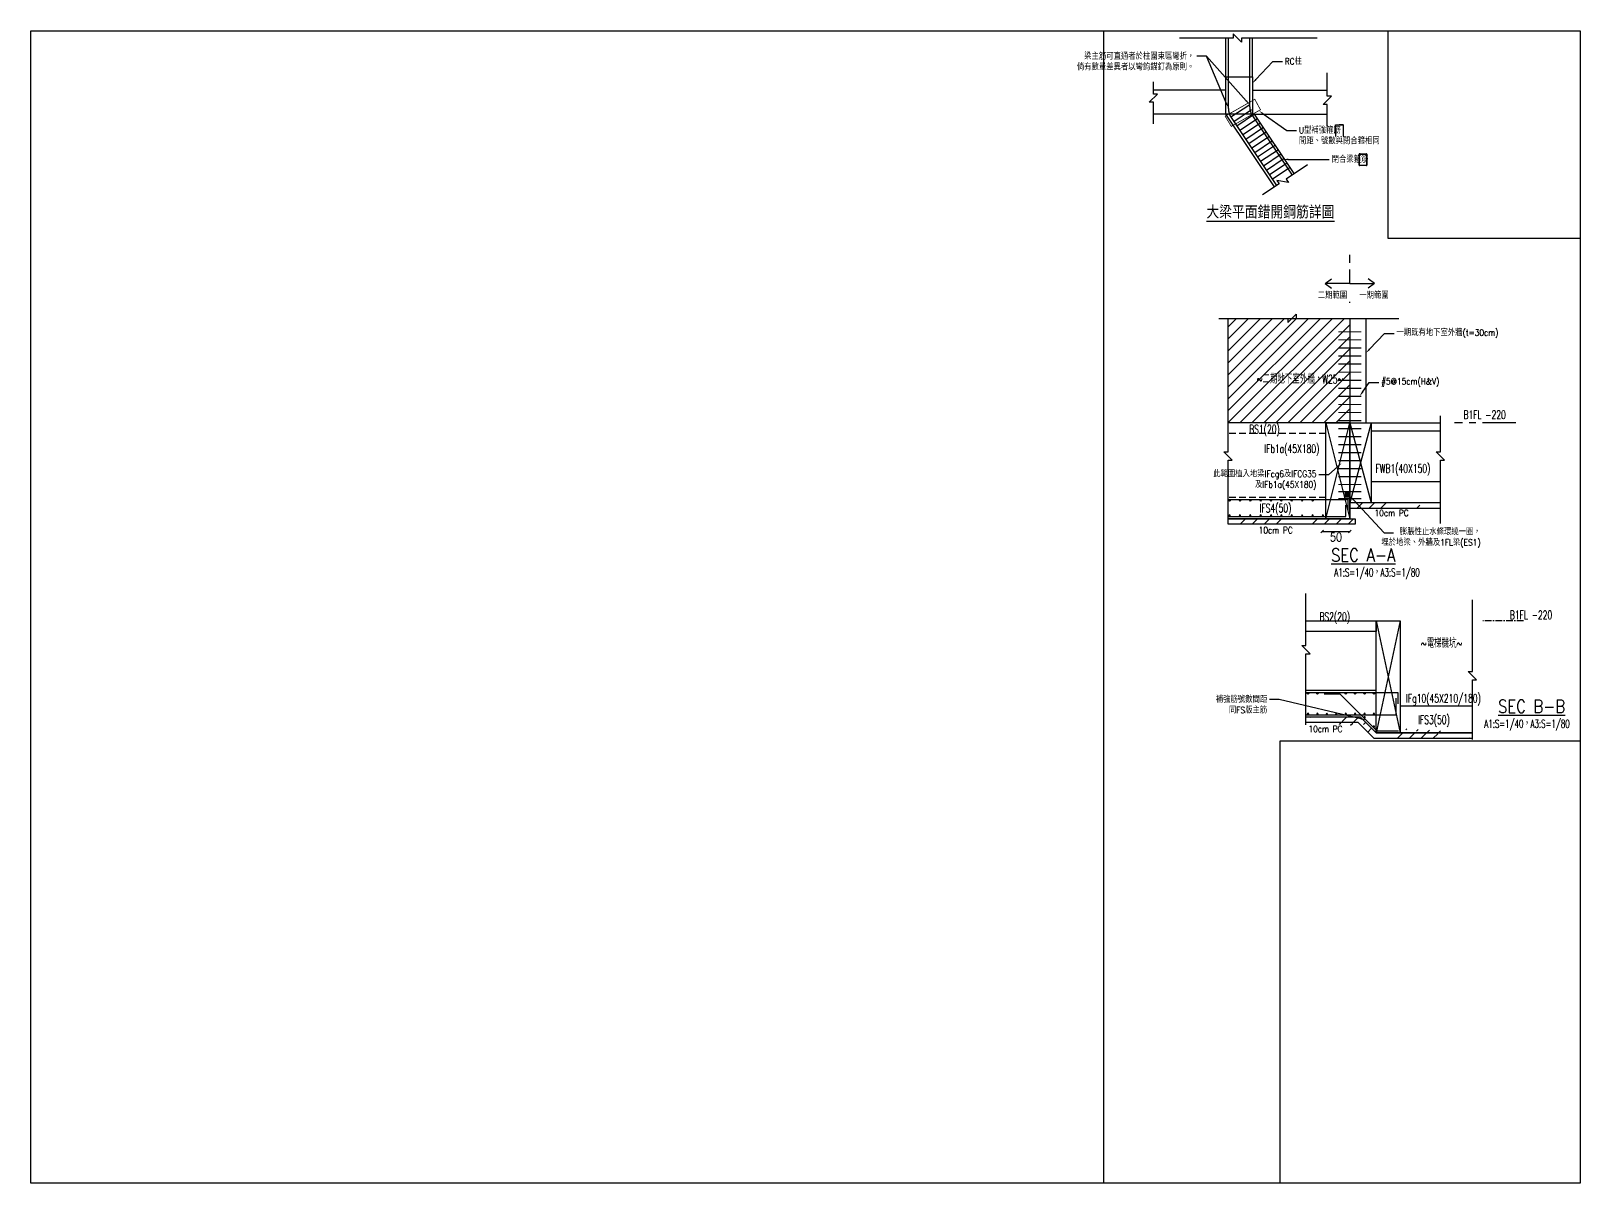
# Model space of a CAD drawing. Header units: centimetres. Extents: x -47768 to 194820, y -149527 to 141949.
# Drawn here: x 71076 to 73980, y 10968 to 13128 of the extents above; entities that cross this region are included whole.
import ezdxf
from ezdxf import colors
from ezdxf.entities.mleader import LeaderData, LeaderLine
from ezdxf.enums import TextEntityAlignment as Align
from ezdxf.math import Vec2, Vec3

# ---------------------------------------------------------------- set-up
doc = ezdxf.new("R2010")
doc.units = ezdxf.units.CM
for name, pattern in [('CENTER', [2, 1.25, -0.25, 0.25, -0.25]), ('HIDDEN', [0.375, 0.25, -0.125]), ('HIDDEN2', [0.1875, 0.125, -0.0625])]:
    doc.linetypes.add(name, pattern=pattern)
doc.layers.get('0').update_dxf_attribs({"color": 8})
for name, color, linetype in [('0S-B', 6, 'HIDDEN'), ('0S-C3', 3, 'Continuous'), ('0S-J', 3, 'HIDDEN'), ('0S-SB', 6, 'Continuous'), ('0S-WALL', 40, 'Continuous'), ('0S-植筋', 2, 'Continuous'), ('0S-箍筋', 2, 'Continuous'), ('0S-鋼筋', 1, 'Continuous'), ('1', 1, 'Continuous'), ('1S-BN', 7, 'Continuous'), ('1S-TEXT', 7, 'Continuous'), ('1S-WN', 40, 'Continuous'), ('B', 6, 'HIDDEN'), ('BN', 7, 'Continuous'), ('C6', 6, 'Continuous'), ('COLUMN', 1, 'Continuous'), ('DIM', 4, 'Continuous'), ('H', 123, 'Continuous'), ('ST-DETAIL', 7, 'Continuous'), ('ST-LINE', 4, 'Continuous'), ('TEXT', 7, 'Continuous')]:
    doc.layers.add(name, color=color, linetype=linetype)
doc.layers.add('0S-繪圖區', color=171, linetype='Continuous', plot=False)
doc.styles.add('CHINA', font='romans.shx', dxfattribs={"width": 0.85, "bigfont": 'chineset.shx'})
doc.styles.add('txt', font='romans.shx', dxfattribs={"height": 0.2, "bigfont": 'chineset.shx'})
doc.dimstyles.new('40', dxfattribs={"dimscale": 40, "dimtxt": 0.4, "dimasz": 0.12, "dimexe": 0.02, "dimexo": 0.14, "dimgap": 0.06, "dimtad": 2, "dimdec": 1, "dimrnd": 0.1, "dimdsep": 46, "dimtxsty": 'CHINA', "dimblk1": 'OBLIQUE', "dimblk2": 'OBLIQUE', "dimsah": 1, "dimcen": 0.5, "dimdle": 0.01, "dimclrd": 4, "dimclre": 4, "dimclrt": 4, "dimadec": 0, "dimazin": 0, "dimtfac": 1, "dimtdec": 1, "dimtix": 1, "dimtmove": 2, "dimatfit": 3, "dimfxl": 0.14, "dimtolj": 1, "dimtzin": 0, "dimarcsym": 0})

# ---------------------------------------------------------------- blocks, each defined once
blk = doc.blocks.new('zw$B17F')
at = {"color": 0, "ltscale": 100}
for points in [[(0, 8100), (10890, 8100), (10890, 0), (0, 0)], [(9541, 8100), (10890, 8100), (10890, 6642), (9541, 6642)]]:
    blk.add_lwpolyline(points, close=True, dxfattribs=at)
blk = doc.blocks.new('rebar')
at = {"ltscale": 100}
h = blk.add_hatch(color=256, dxfattribs=at)
h.dxf.hatch_style = 1
edge = h.paths.add_edge_path()
edge.add_arc((0, 0), 0.635, 0, 360)
at = {"color": 0, "ltscale": 100}
blk.add_circle((0, 0), 0.635, dxfattribs=at)
blk = doc.blocks.new('_Oblique')
at = {"color": 0, "linetype": 'ByBlock', "lineweight": -2}
blk.add_line((-0.5, -0.5), (0.5, 0.5), dxfattribs=at)
blk = doc.blocks.new('*D160')
at = {"layer": 'DIM', "color": 4, "lineweight": -2, "ltscale": 100}
blk.add_line((73495.9, 12189.1), (73548.7, 12189.1), dxfattribs=at)
at = {"layer": 'DIM', "color": 4, "lineweight": -2, "ltscale": 100, "xscale": 4.8, "yscale": 4.8, "zscale": 4.8, "rotation": 180}
blk.add_blockref('_Oblique', (73496.3, 12189.1), dxfattribs=at)
at = {"layer": 'DIM', "color": 4, "lineweight": -2, "ltscale": 100, "xscale": 4.8, "yscale": 4.8, "zscale": 4.8}
blk.add_blockref('_Oblique', (73548.3, 12189.1), dxfattribs=at)
at = {"layer": 'DIM', "color": 4, "ltscale": 100, "insert": (73522.3, 12178.7), "char_height": 16, "attachment_point": 5, "style": 'CHINA'}
blk.add_mtext('\\A1;50', dxfattribs=at)
blk = doc.blocks.new('平面彎折梁詳圖')
at = {"layer": '0S-箍筋', "color": 3}
for p, q in [((56210.4, -3702.3), (56175.2, -3725.9)), ((56214, -3711.9), (56180.8, -3734.2))]:
    blk.add_line(p, q, dxfattribs=at)
at = {"layer": '0S-箍筋'}
for p, q in [((56219.6, -3720.3), (56186.3, -3742.5)), ((56225.1, -3728.6), (56191.9, -3750.8)), ((56230.7, -3736.9), (56197.4, -3759.1)), ((56236.3, -3745.2), (56203, -3767.4)), ((56241.8, -3753.5), (56208.6, -3775.7)), ((56247.4, -3761.8), (56214.1, -3784.1)), ((56252.9, -3770.1), (56219.7, -3792.4)), ((56258.5, -3778.4), (56225.2, -3800.7)), ((56264.1, -3786.8), (56230.8, -3809)), ((56269.6, -3795.1), (56236.4, -3817.3)), ((56269.6, -3795.1), (56236.4, -3817.3)), ((56275.2, -3803.4), (56241.9, -3825.6)), ((56415.4, -3815.5), (56415.4, -3795.4)), ((56415.9, -3795.4), (56415.9, -3795.8)), ((56415.9, -3815.5), (56415.9, -3795.5)), ((56415.9, -3795.8), (56417.4, -3797.3)), ((56415.9, -3796.5), (56417, -3797.7)), ((56416.4, -3794.3), (56429.2, -3794.3)), ((56416.8, -3794.3), (56416.4, -3794.3)), ((56416.5, -3794.8), (56416.8, -3794.8)), ((56416.9, -3794.9), (56418.3, -3796.3)), ((56417.4, -3797.3), (56417, -3797.7)), ((56417.3, -3794.6), (56418.7, -3796)), ((56417.5, -3794.8), (56429, -3794.8)), ((56418.3, -3796.3), (56418.7, -3796)), ((56429.6, -3795.4), (56429.6, -3800.6)), ((56429.6, -3800), (56429.6, -3815.5)), ((56430.1, -3795.2), (56430.1, -3800.6)), ((56430.1, -3800), (56430.1, -3815.7)), ((56280.7, -3811.7), (56247.5, -3833.9)), ((56286.3, -3820), (56253, -3842.2)), ((56423.1, -3816.6), (56416.4, -3816.6)), ((56423, -3816.1), (56416.5, -3816.1)), ((56429, -3816.1), (56422.5, -3816.1)), ((56429.2, -3816.6), (56422.7, -3816.6))]:
    blk.add_line(p, q, dxfattribs=at)
for points in [[(56371.2, -3756.4), (56371.2, -3740.7, -0.414214), (56372.1, -3739.8), (56378.6, -3739.8)], [(56371.7, -3756.4), (56371.7, -3740.9, -0.414214), (56372.3, -3740.3), (56378.9, -3740.3)], [(56378.3, -3740.3), (56384.8, -3740.3, -0.414214), (56385.5, -3741), (56385.5, -3761.2), (56386, -3761.2), (56386, -3740.9, 0.414214), (56384.9, -3739.8), (56378.2, -3739.8)]]:
    blk.add_lwpolyline(points, format="xyb", dxfattribs=at)
blk.add_lwpolyline([(56371.2, -3755.8), (56371.2, -3761.2), (56371.7, -3761.2), (56371.7, -3755.8)], dxfattribs=at)
for centre, radius, start, end in [((56416.4, -3795.4), 1.04, 90, 180), ((56416.4, -3795.4), 1.04, 90, 180), ((56416.5, -3795.4), 0.626, 45.1758, 180), ((56416.5, -3795.5), 0.626, 90, 180), ((56416.8, -3795), 0.626, 35.7539, 90), ((56429, -3795.4), 0.6, 0, 90), ((56429, -3795.4), 0.6, 0, 90), ((56429.2, -3795.2), 0.9, 0, 90), ((56416.4, -3815.5), 1.04, 180, 270), ((56416.5, -3815.5), 0.626, 180, 270), ((56429, -3815.5), 0.6, 270, 0), ((56429.2, -3815.7), 0.9, 270, 0)]:
    blk.add_arc(centre, radius, start, end, dxfattribs=at)
at = {"layer": '0S-鋼筋'}
for p, q in [((56170.4, -3709.6), (56170.4, -3577.5)), ((56210.4, -3706.5), (56210.4, -3577.5)), ((56175.5, -3726.3), (56260.8, -3853.8)), ((56215.5, -3723.2), (56289.9, -3834.3))]:
    blk.add_line(p, q, dxfattribs=at)
for centre in [(56200.4, -3709.6), (56240.4, -3706.5)]:
    blk.add_arc(centre, 30, 180, 213.7784, dxfattribs=at)
at = {"layer": 'B', "linetype": 'Continuous'}
for p, q in [((56165.4, -3650.3), (56165.4, -3577.5)), ((56210.4, -3650.3), (56210.4, -3577.5)), ((56215.4, -3650.3), (56215.4, -3577.5)), ((56165.4, -3675.3), (56029.7, -3675.3)), ((56215.4, -3675.3), (56355.7, -3675.3)), ((56165.4, -3720.3), (56029.7, -3720.3)), ((56256.6, -3856.6), (56165.4, -3720.3)), ((56215.4, -3720.3), (56355.7, -3720.3)), ((56294, -3831.6), (56219.6, -3720.3))]:
    blk.add_line(p, q, dxfattribs=at)
at = {"layer": 'COLUMN'}
blk.add_lwpolyline([(56165.4, -3650.3), (56215.4, -3650.3), (56215.4, -3720.3), (56165.4, -3720.3)], close=True, dxfattribs=at)
at = {"layer": 'ST-LINE', "linetype": 'Continuous'}
for points in [[(56337.1, -3577.5), (56195, -3577.5), (56195, -3585.4), (56179.3, -3569.7), (56179.3, -3577.5), (56079, -3577.5)], [(56355.7, -3742.5), (56355.7, -3702), (56347.9, -3702), (56363.6, -3686.3), (56355.7, -3686.3), (56355.7, -3642.4)], [(56029.7, -3738.5), (56029.7, -3697.9), (56021.8, -3697.9), (56037.5, -3682.3), (56029.7, -3682.3), (56029.7, -3659.5)], [(56318.6, -3815.1), (56278.4, -3842), (56282.8, -3848.5), (56261, -3844.2), (56265.4, -3850.7), (56234.3, -3871.5)]]:
    blk.add_lwpolyline(points, dxfattribs=at)
at = {"layer": 'TEXT', "linetype": 'HIDDEN2', "const_width": 1.5}
blk.add_lwpolyline([(56231.4, -3711.3), (56175.8, -3743), (56164.3, -3723.9), (56219.9, -3692.2), (56230.5, -3711.8)], dxfattribs=at)
at = {"layer": '1S-TEXT', "linetype": 'Continuous', "style": 'CHINA'}
blk.add_text('%%U大梁平面錯開鋼筋詳圖', height=24, dxfattribs=at).set_placement((56129.2, -3915.8))
at = {"layer": 'TEXT'}
ml = blk.add_multileader_mtext('Standard', dxfattribs=at)
ml.set_content('梁主筋可直通者於柱圍束區彎折，\\P倘有數量差異者以彎鉤錨釘為原則。', color=256, style='CHINA')
ml.set_leader_properties(color=256, linetype='ByLayer', lineweight=-1)
ml.build(insert=Vec2(0, 0))
ml.multileader.update_dxf_attribs({"dogleg_length": 0.6, "arrow_head_size": 9.9, "scale": 30})
ctx = ml.context
ctx.base_point, ctx.scale, ctx.char_height, ctx.arrow_head_size, ctx.landing_gap_size, ctx.plane_origin = Vec3(55943.8, -3611.6), 30, 12, 9.9, 4.5, Vec3(56170.4, -3691.4)
ctx.text_align_type = 2
notes = []
notes.append((ctx, [(0, (1, 1, 0), (56129.1, -3611.6), (-1, 0), 18, [(0, [(56170.4, -3708.2)], 256, [])])]))
ctx.mtext.insert, ctx.mtext.alignment, ctx.mtext.flow_direction = Vec3(56106.6, -3605.6), 3, 5
ml = blk.add_multileader_mtext('Standard', dxfattribs=at)
ml.set_content('', color=256, style='CHINA')
ml.set_leader_properties(color=256, linetype='ByLayer', lineweight=-1)
ml.build(insert=Vec2(0, 0))
ml.multileader.update_dxf_attribs({"dogleg_length": 0.6, "arrow_head_size": 9.9, "scale": 30})
ctx = ml.context
ctx.base_point, ctx.scale, ctx.char_height, ctx.arrow_head_size, ctx.landing_gap_size, ctx.plane_origin = Vec3(56102.1, -3611.6), 30, 12, 9.9, 4.5, Vec3(56210.4, -3702.3)
ctx.text_align_type = 2
notes.append((ctx, [(0, (1, 1, 0), (56129.1, -3611.6), (-1, 0), 18, [(0, [(56210.4, -3702.3)], 256, [])])]))
ctx.mtext.insert, ctx.mtext.alignment, ctx.mtext.flow_direction = Vec3(56106.6, -3605.6), 3, 5
ml = blk.add_multileader_mtext('Standard', dxfattribs=at)
ml.set_content('RC柱', color=256, style='CHINA')
ml.set_leader_properties(color=256, linetype='ByLayer', lineweight=-1)
ml.build(insert=Vec2(0, 0))
ml.multileader.update_dxf_attribs({"dogleg_length": 0.6, "arrow_head_size": 9.9, "scale": 30})
ctx = ml.context
ctx.base_point, ctx.scale, ctx.char_height, ctx.arrow_head_size, ctx.landing_gap_size, ctx.plane_origin = Vec3(56271.6, -3621.1), 30, 12, 9.9, 4.5, Vec3(56215.4, -3650.3)
notes.append((ctx, [(0, (1, 1, 0), (56253.6, -3621.1), (1, 0), 18, [(0, [(56215.4, -3662.2)], 256, [])])]))
ctx.mtext.insert, ctx.mtext.flow_direction = Vec3(56276.1, -3615.1), 5
ml = blk.add_multileader_mtext('Standard', dxfattribs=at)
ml.set_content('U型補強箍筋\\P間距、號數與閉合箍相同', color=256, style='CHINA')
ml.set_leader_properties(color=256, linetype='ByLayer', lineweight=-1)
ml.build(insert=Vec2(0, 0))
ml.multileader.update_dxf_attribs({"dogleg_length": 0.6, "arrow_head_size": 9.9, "scale": 30})
ctx = ml.context
ctx.base_point, ctx.scale, ctx.char_height, ctx.arrow_head_size, ctx.landing_gap_size, ctx.plane_origin = Vec3(56298.1, -3750.7), 30, 12, 9.9, 4.5, Vec3(56227.3, -3713.6)
notes.append((ctx, [(0, (1, 1, 0), (56280.1, -3750.7), (1, 0), 18, [(0, [(56227.3, -3713.6)], 256, [])])]))
ctx.mtext.insert, ctx.mtext.flow_direction = Vec3(56302.6, -3744.2), 5
ml = blk.add_multileader_mtext('Standard', dxfattribs=at)
ml.set_content('閉合梁箍筋', color=256, style='CHINA')
ml.set_leader_properties(color=256, linetype='ByLayer', lineweight=-1)
ml.build(insert=Vec2(0, 0))
ml.multileader.update_dxf_attribs({"dogleg_length": 0.6, "arrow_head_size": 9.9, "scale": 30})
ctx = ml.context
ctx.base_point, ctx.scale, ctx.char_height, ctx.arrow_head_size, ctx.landing_gap_size, ctx.plane_origin = Vec3(56359.6, -3804.9), 30, 12, 9.9, 4.5, Vec3(56272.9, -3804.9)
notes.append((ctx, [(0, (1, 1, 0), (56341.6, -3804.9), (1, 0), 18, [(0, [(56272.9, -3804.9)], 256, [])])]))
ctx.mtext.insert, ctx.mtext.flow_direction = Vec3(56364.1, -3798.9), 5
for ctx, leaders in notes:
    for number, flags, end, landing, length, lines in leaders:
        leader = LeaderData()
        leader.index, (leader.has_last_leader_line, leader.has_dogleg_vector, leader.attachment_direction) = number, flags
        leader.last_leader_point, leader.dogleg_vector, leader.dogleg_length = Vec3(end), Vec3(landing), length
        for number, points, colour, breaks in lines:
            line = LeaderLine()
            line.index, line.vertices, line.color, line.breaks = number, Vec3.list(points), colors.encode_raw_color(colour), breaks
            leader.lines.append(line)
        ctx.leaders.append(leader)

msp = doc.modelspace()

# ---------------------------------------------------------------- hatches: boundary and pattern name
at = {"layer": '0S-WALL'}
h = msp.add_hatch(dxfattribs=at)
h.set_pattern_fill('ANSI31', color=256, scale=5)
h.set_pattern_definition([(45, (-2440.753, -11483.999), (-11.22532, 11.22532), [])])
h.paths.add_polyline_path([(73320.0481, 12588.8252), (73431.8673, 12588.8252), (73431.8673, 12580.9852), (73439.7073, 12588.8252), (73548.2558, 12588.8252), (73548.2558, 12402.7323), (73543.014, 12393.1589), (73320.0481, 12393.1589), (73320.0481, 12405.9325)])
h.paths.add_polyline_path([(73425.3738, 12363.8789), (73357.4698, 12363.8789), (73357.4698, 12396.1989), (73425.3738, 12396.1989)], flags=9)
h.paths.add_polyline_path([(73516.2588, 12459.761), (73371.6028, 12459.761), (73371.6028, 12486.761), (73516.2588, 12486.761)], flags=24)
at = {"layer": 'H', "linetype": 'Continuous'}
h = msp.add_hatch(dxfattribs=at)
h.set_pattern_fill('ANSI34', color=256, scale=5, style=0)
h.set_pattern_definition([(45, (130273.985, 24246.2), (-67.35192, 67.35192), []), (45, (130296.44, 24246.2), (-67.35192, 67.35192), []), (45, (130318.89, 24246.2), (-67.35192, 67.35192), []), (45, (130341.34, 24246.2), (-67.35192, 67.35192), [])])
h.paths.add_polyline_path([(73548.2558, 12243.1589), (73679.7133, 12243.1589), (73679.7133, 12233.1589), (73548.2558, 12233.1589)])
h = msp.add_hatch(dxfattribs=at)
h.set_pattern_fill('ANSI34', color=256, scale=5, style=0)
h.set_pattern_definition([(45, (130077.54, 24216.2), (-67.35192, 67.35192), []), (45, (130100, 24216.2), (-67.35192, 67.35192), []), (45, (130122.45, 24216.2), (-67.35192, 67.35192), []), (45, (130144.9, 24216.2), (-67.35192, 67.35192), [])])
h.paths.add_polyline_path([(73320.0481, 12213.1589), (73558.2558, 12213.1589), (73558.2558, 12203.1589), (73320.0481, 12203.1589)])
h = msp.add_hatch(dxfattribs=at)
h.set_pattern_fill('ANSI34', color=256, scale=5, style=0)
h.set_pattern_definition([(45, (130290.56, 22116.6), (-67.35192, 67.35192), []), (45, (130313.01, 22116.6), (-67.35192, 67.35192), []), (45, (130335.46, 22116.6), (-67.35192, 67.35192), []), (45, (130357.91, 22116.6), (-67.35192, 67.35192), [])])
edge = h.paths.add_edge_path()
edge.add_line((73465.7928, 11841.472), (73567.4698, 11841.472))
edge.add_line((73567.4698, 11841.472), (73597.4698, 11811.472))
edge.add_line((73597.4698, 11811.472), (73778.0477, 11811.472))
edge.add_line((73465.7928, 11831.472), (73563.3277, 11831.472))
edge.add_line((73563.3277, 11831.472), (73593.3277, 11801.472))
edge.add_line((73593.3277, 11801.472), (73778.0477, 11801.472))
at = {"layer": 'ST-DETAIL', "ltscale": 2}
h = msp.add_hatch(color=256, dxfattribs=at)
h.dxf.hatch_style = 1
h.paths.add_polyline_path([(73538.2558, 12252.4251), (73548.2558, 12252.4251), (73548.2558, 12262.4251), (73538.2558, 12262.4251)])

# ---------------------------------------------------------------- linework, layer by layer
at = {"ltscale": 100}
msp.add_lwpolyline([(73417.8576, 11796.8252), (73979.7417, 11796.8252), (73979.7417, 10967.7048), (73417.8576, 10967.7048)], close=True, dxfattribs=at)
at = {"layer": '0S-B', "linetype": 'Continuous'}
for p, q in [((73597.4698, 12021.472), (73642.4698, 11811.472)), ((73642.4698, 12021.472), (73597.4698, 11811.472))]:
    msp.add_line(p, q, dxfattribs=at)
msp.add_lwpolyline([(73597.4698, 12021.472), (73642.4698, 12021.472), (73642.4698, 11811.472), (73597.4698, 11811.472)], close=True, dxfattribs=at)
at = {"layer": '0S-C3', "linetype": 'Continuous'}
for p, q in [((73548.2558, 12393.1589), (73320.0481, 12393.1589)), ((73548.2558, 12213.1589), (73548.2558, 12253.1589)), ((73548.2558, 12213.1589), (73320.0481, 12213.1589)), ((73558.2558, 12203.1589), (73320.0481, 12203.1589)), ((73465.7928, 11891.472), (73597.4698, 11891.472)), ((73778.0477, 11861.472), (73642.4698, 11861.472)), ((73597.4698, 11811.472), (73567.4698, 11841.472)), ((73778.0477, 11811.472), (73642.4698, 11811.472))]:
    msp.add_line(p, q, dxfattribs=at)
at = {"layer": '0S-C3', "linetype": 'HIDDEN', "ltscale": 50}
for p, q in [((73503.2558, 12373.1589), (73320.0481, 12373.1589)), ((73503.2558, 12253.1589), (73320.0481, 12253.1589))]:
    msp.add_line(p, q, dxfattribs=at)
at = {"layer": '0S-C3', "linetype": 'Continuous'}
for points in [[(73558.2558, 12203.1589), (73320.0481, 12203.1589), (73320.0481, 12213.1589), (73558.2558, 12213.1589)], [(73465.7928, 12021.472), (73597.4698, 12021.472), (73597.4698, 12001.472), (73465.7928, 12001.472)]]:
    msp.add_lwpolyline(points, close=True, dxfattribs=at)
for points in [[(73465.7928, 11841.472), (73567.4698, 11841.472), (73597.4698, 11811.472), (73778.0477, 11811.472)], [(73465.7928, 11831.472), (73563.3277, 11831.472), (73593.3277, 11801.472), (73778.0477, 11801.472)]]:
    msp.add_lwpolyline(points, dxfattribs=at)
at = {"layer": '0S-J', "linetype": 'Continuous'}
for p, q in [((73503.2558, 12393.1589), (73548.2558, 12213.1589)), ((73503.2558, 12213.1589), (73548.2558, 12393.1589))]:
    msp.add_line(p, q, dxfattribs=at)
msp.add_lwpolyline([(73503.2558, 12393.1589), (73548.2558, 12393.1589), (73548.2558, 12213.1589), (73503.2558, 12213.1589)], close=True, dxfattribs=at)
at = {"layer": '0S-SB', "ltscale": 100}
msp.add_line((73597.4698, 11811.472), (73597.4698, 11841.472), dxfattribs=at)
at = {"layer": '0S-WALL', "ltscale": 100}
for p, q in [((73548.2558, 12588.8252), (73548.2558, 12393.1589)), ((73578.2558, 12588.8252), (73578.2558, 12393.1589))]:
    msp.add_line(p, q, dxfattribs=at)
msp.add_lwpolyline([(73548.2558, 12393.1589), (73320.0481, 12393.1589), (73320.0481, 12588.8252), (73548.2558, 12588.8252)], close=True, dxfattribs=at)
at = {"layer": '0S-植筋', "ltscale": 2, "const_width": 2.3333}
for points in [[(73569.9943, 12563.6861), (73526.5173, 12563.6861)], [(73569.9943, 12548.5471), (73526.5173, 12548.5471)], [(73569.9943, 12533.4081), (73526.5173, 12533.4081)], [(73569.9943, 12518.269), (73526.5173, 12518.269)], [(73569.9943, 12503.13), (73526.5173, 12503.13)], [(73569.9943, 12487.991), (73526.5173, 12487.991)], [(73569.9943, 12472.8519), (73526.5173, 12472.8519)], [(73569.9943, 12457.7129), (73526.5173, 12457.7129)], [(73569.9943, 12442.5739), (73526.5173, 12442.5739)], [(73569.9943, 12427.4348), (73526.5173, 12427.4348)], [(73569.9943, 12412.2958), (73526.5173, 12412.2958)], [(73569.9943, 12397.1568), (73526.5173, 12397.1568)], [(73569.9943, 12382.0177), (73526.5173, 12382.0177)], [(73569.9943, 12367.0583), (73526.5173, 12367.0583)], [(73569.9943, 12352.0988), (73526.5173, 12352.0988)], [(73569.9943, 12337.1394), (73526.5173, 12337.1394)], [(73569.9943, 12322.1799), (73526.5173, 12322.1799)], [(73569.9943, 12307.2204), (73526.5173, 12307.2204)], [(73569.9943, 12292.261), (73526.5173, 12292.261)], [(73569.9943, 12277.3015), (73526.5173, 12277.3015)], [(73569.9943, 12263.7905), (73526.5173, 12263.7905)], [(73569.9943, 12250.6211), (73526.5173, 12250.6211)]]:
    msp.add_lwpolyline(points, dxfattribs=at)
at = {"layer": '0S-繪圖區', "color": 11, "ltscale": 100}
msp.add_line((73086.3099, 13127.7048), (73086.3099, 10967.7048), dxfattribs=at)
at = {"layer": '0S-鋼筋', "ltscale": 100}
for p, q in [((73530.173, 11884.4257), (73500.173, 11884.4257)), ((73530.173, 11884.4257), (73599.1267, 11815.472)), ((73599.1267, 11815.472), (73639.3499, 11815.472))]:
    msp.add_line(p, q, dxfattribs=at)
for points in [[(73320.0481, 12249.1589), (73544.2558, 12249.1589), (73544.2558, 12227.5721)], [(73320.0481, 12217.1589), (73540.8569, 12217.1589), (73540.8569, 12238.7457)], [(73465.7928, 11887.472), (73638.4698, 11887.472), (73638.4698, 11865.8852)], [(73465.7928, 11845.472), (73635.0708, 11845.472), (73635.0708, 11877.0588)]]:
    msp.add_lwpolyline(points, dxfattribs=at)
at = {"layer": '1S-TEXT', "linetype": 'HIDDEN', "ltscale": 100}
msp.add_line((73548.2558, 12618.0315), (73548.2558, 12708.0647), dxfattribs=at)
at = {"layer": '1S-TEXT', "ltscale": 100}
for p, q in [((73502.0898, 12654.4051), (73513.6869, 12663.1106)), ((73594.4219, 12654.4051), (73582.8248, 12663.1106)), ((73548.2558, 12654.4051), (73502.0898, 12654.4051)), ((73502.0898, 12654.4051), (73513.6869, 12645.6995)), ((73548.2558, 12654.4051), (73594.4219, 12654.4051)), ((73594.4219, 12654.4051), (73582.8248, 12645.6995))]:
    msp.add_line(p, q, dxfattribs=at)
at = {"layer": 'C6', "linetype": 'CENTER', "ltscale": 50}
msp.add_line((73859.2618, 12393.1589), (73744.244, 12393.1589), dxfattribs=at)
at = {"layer": 'C6', "linetype": 'CENTER', "ltscale": 10}
msp.add_line((73874.0741, 12021.472), (73797.3876, 12021.472), dxfattribs=at)
at = {"layer": 'ST-DETAIL'}
for p, q in [((73548.2558, 12393.1589), (73588.2558, 12243.1589)), ((73588.2558, 12393.1589), (73548.2558, 12243.1589)), ((73548.2558, 12293.1589), (73548.2558, 12393.1589)), ((73588.2558, 12393.1589), (73718.0909, 12393.1589)), ((73588.2558, 12378.1589), (73718.0909, 12378.1589)), ((73588.2558, 12283.1589), (73718.0909, 12283.1589)), ((73548.2558, 12233.1589), (73718.0909, 12233.1589))]:
    msp.add_line(p, q, dxfattribs=at)
for points in [[(73548.2558, 12393.1589), (73588.2558, 12393.1589), (73588.2558, 12243.1589), (73548.2558, 12243.1589)], [(73718.0909, 12243.1589), (73548.2558, 12243.1589), (73548.2558, 12233.1589), (73718.0909, 12233.1589)]]:
    msp.add_lwpolyline(points, close=True, dxfattribs=at)
at = {"layer": 'ST-LINE', "linetype": 'Continuous'}
for points in [[(73302.8762, 12588.8252), (73431.8673, 12588.8252), (73431.8673, 12580.9852), (73447.5473, 12596.6652), (73447.5473, 12588.8252), (73639.8874, 12588.8252)], [(73320.0481, 12204.5699), (73320.0481, 12322.8922), (73327.8881, 12322.8922), (73312.2081, 12338.5722), (73320.0481, 12338.5722), (73320.0481, 12405.9325)], [(73718.0909, 12204.5699), (73718.0909, 12322.8922), (73725.9309, 12322.8922), (73710.2509, 12338.5722), (73718.0909, 12338.5722), (73718.0909, 12405.9325)], [(73465.7928, 11827.0825), (73465.7928, 11960.1287), (73473.6328, 11960.1287), (73457.9528, 11975.8087), (73465.7928, 11975.8087), (73465.7928, 12073.1876)], [(73778.0477, 11799.5362), (73778.0477, 11910.9745), (73785.8877, 11910.9745), (73770.2077, 11926.6545), (73778.0477, 11926.6545), (73778.0477, 12061.1901)]]:
    msp.add_lwpolyline(points, dxfattribs=at)

# ---------------------------------------------------------------- block references
at = {"layer": '0S-鋼筋', "ltscale": 100, "zscale": 2}
for p, xscale, yscale, rotation in [((73322.6856, 12247.3826), 2, 2, 270), ((73322.6856, 12218.9352), -2, 2, 270), ((73342.1426, 12218.9352), -2, 2, 180), ((73361.5997, 12218.9352), -2, 2, 180), ((73381.0567, 12218.9352), -2, 2, 180), ((73400.5137, 12218.9352), -2, 2, 180), ((73419.9707, 12218.9352), -2, 2, 180), ((73439.4277, 12218.9352), -2, 2, 180), ((73458.8848, 12218.9352), -2, 2, 180), ((73478.3418, 12218.9352), -2, 2, 180), ((73497.7988, 12218.9352), -2, 2, 270), ((73469.7928, 11847.2483), -2, 1.999999999999999, 180), ((73487.4609, 11847.2483), -2, 1.999999999999999, 180), ((73505.1291, 11847.2483), -2, 1.999999999999999, 180), ((73522.7972, 11847.2483), -2, 1.999999999999999, 180), ((73540.4654, 11847.2483), -2, 1.999999999999999, 180), ((73558.1335, 11847.2483), -2, 1.999999999999999, 180), ((73575.8017, 11847.2483), -2, 1.999999999999999, 180), ((73593.4698, 11847.2483), -2, 1.999999999999999, 180), ((73575.8017, 11840.7714), -2, 1.999999999999999, 180), ((73593.4698, 11823.595), -2, 1.999999999999999, 180)]:
    msp.add_blockref('rebar', p, dxfattribs=dict(at, xscale=xscale, yscale=yscale, rotation=rotation))
at = {"layer": '0S-鋼筋', "ltscale": 100, "xscale": 2, "yscale": 2, "zscale": 2}
for p in [(73342.1426, 12247.3826), (73361.5997, 12247.3826), (73381.0567, 12247.3826), (73400.5137, 12247.3826), (73419.9707, 12247.3826), (73439.4277, 12247.3826), (73458.8848, 12247.3826), (73478.3418, 12247.3826), (73469.7928, 11885.6957), (73487.4609, 11885.6957), (73505.1291, 11885.6957), (73522.7972, 11885.6957), (73540.4654, 11885.6957), (73558.1335, 11885.6957), (73575.8017, 11885.6957), (73593.4698, 11885.6957)]:
    msp.add_blockref('rebar', p, dxfattribs=at)
at = {"layer": '1', "ltscale": 100}
msp.add_blockref('平面彎折梁詳圖', (17150.1484, 16691.819), dxfattribs=at)

# ---------------------------------------------------------------- texts
at = {"layer": '1S-BN', "color": 7, "linetype": 'Continuous', "style": 'CHINA'}
for s, height, width, p in [('B1FL -220', 16, 0.65, (73761.2702, 12400.1987)), ('BS1(20)', 16, 0.65, (73359.4938, 12373.1589)), ('IFb1a(45X180)', 16, 0.65, (73387.7754, 12336.4561)), ('IFS4(50)', 16, 0.65, (73378.9539, 12225.103)), ('10cm PC', 12, 0.85, (73594.6416, 12218.0482)), ('10cm PC', 12, 0.85, (73377.3962, 12185.7913)), ('BS2(20)', 16, 0.65, (73491.1727, 12021.472)), ('B1FL -220', 16, 0.65, (73848.2097, 12024.9049)), ('~電梯機坑~', 16, 0.65, (73681.4636, 11971.4125)), ('10cm PC', 12, 0.85, (73470.653, 11813.1288)), ('IFS3(50)', 16, 0.65, (73676.1057, 11828.2546))]:
    msp.add_text(s, height=height, dxfattribs=dict(at, width=width)).set_placement(p)
at = {"layer": '1S-TEXT', "linetype": 'Continuous', "style": 'CHINA'}
for s, height, width, p in [('%%USEC A-A', 24, 0.85, (73513.0482, 12133.1816)), ('A1:S=1/40，A3:S=1/80', 15, 0.65, (73518.934, 12105.0624)), ('%%USEC B-B', 24, 0.85, (73826.0001, 11849.4928)), ('A1:S=1/40，A3:S=1/80', 15, 0.65, (73800.1572, 11821.3737))]:
    msp.add_text(s, height=height, dxfattribs=dict(at, width=width)).set_placement(p)
at = {"layer": '1S-WN', "color": 7, "linetype": 'Continuous', "style": 'CHINA', "width": 0.65}
msp.add_text('~二期地下室外牆，W25~', height=16, dxfattribs=at).set_placement((73373.6268, 12466.761))
at = {"layer": 'BN', "style": 'txt', "width": 0.65}
for s, p in [('FWB1(40X150)', (73647.7272, 12306.2608)), ('IFg10(45X210/180)', (73723.7761, 11875.3119))]:
    msp.add_text(s, height=16, dxfattribs=at).set_placement(p, align=Align.MIDDLE)

# ---------------------------------------------------------------- dimensions: what is measured, and where the dimension line sits
at = {"layer": 'DIM', "ltscale": 100}
dim = msp.add_linear_dim(base=(73548.2558, 12189.0878), p1=(73496.2943, 12253.1589), p2=(73548.2558, 12283.1589), text='50', dimstyle='40', override={"dimse1": 1, "dimse2": 1}, dxfattribs=at)
dim.commit()
dim.dimension.update_dxf_attribs({"geometry": '*D160', "text_midpoint": (73522.2751, 12178.6878)})

# ---------------------------------------------------------------- leaders
at = {"layer": '1S-TEXT', "ltscale": 100}
ml = msp.add_multileader_mtext('Standard', dxfattribs=at)
ml.set_content('一期既有地下室外牆(t=30cm)', color=256, style='CHINA')
ml.set_leader_properties(color=256, linetype='ByLayer', lineweight=-1)
ml.build(insert=Vec2(0, 0))
ml.multileader.update_dxf_attribs({"dogleg_length": 0.6, "arrow_head_size": 9.9, "scale": 30})
ctx = ml.context
ctx.base_point, ctx.scale, ctx.char_height, ctx.arrow_head_size, ctx.landing_gap_size, ctx.plane_origin = Vec3(73631.1529, 12560.2369), 30, 12, 9.9, 4.5, Vec3(73578.2558, 12523.7559)
notes = []
notes.append((ctx, [(0, (1, 1, 0), (73613.1529, 12560.2369), (1, 0), 18, [(0, [(73578.2558, 12523.7559)], 256, [])])]))
ctx.mtext.insert, ctx.mtext.flow_direction = Vec3(73635.6529, 12568.2169), 5
ml = msp.add_multileader_mtext('Standard', dxfattribs=at)
ml.set_content('#5@15cm(H&V)', color=256, style='CHINA')
ml.set_leader_properties(color=256, linetype='ByLayer', lineweight=-1)
ml.build(insert=Vec2(0, 0))
ml.multileader.update_dxf_attribs({"dogleg_length": 0.6, "arrow_head_size": 9.9, "scale": 30})
ctx = ml.context
ctx.base_point, ctx.scale, ctx.char_height, ctx.arrow_head_size, ctx.landing_gap_size, ctx.plane_origin = Vec3(73602.3911, 12468.7279), 30, 12, 9.9, 4.5, Vec3(73536.9138, 12382.0177)
notes.append((ctx, [(0, (1, 1, 0), (73584.3911, 12468.7279), (1, 0), 18, [(0, [(73566.5104, 12442.5739)], 256, [])])]))
ctx.mtext.insert, ctx.mtext.flow_direction = Vec3(73606.8911, 12476.7079), 5
ml = msp.add_multileader_mtext('Standard', dxfattribs=at)
ml.set_content('此範圍植入地梁IFcg6及IFCG35\\P及IFb1a(45X180)', color=256, style='CHINA')
ml.set_leader_properties(color=256, linetype='ByLayer', lineweight=-1)
ml.build(insert=Vec2(0, 0))
ml.multileader.update_dxf_attribs({"dogleg_length": 0.6, "arrow_head_size": 9.9, "scale": 30})
ctx = ml.context
ctx.base_point, ctx.scale, ctx.char_height, ctx.arrow_head_size, ctx.landing_gap_size, ctx.plane_origin = Vec3(73308.5105, 12295.3912), 30, 12, 9.9, 4.5, Vec3(73518.4643, 12317.6361)
ctx.text_align_type = 2
notes.append((ctx, [(0, (1, 1, 0), (73508.188, 12295.3912), (-1, 0), 18, [(0, [(73533.0083, 12317.6361)], 256, [])])]))
ctx.mtext.insert, ctx.mtext.alignment, ctx.mtext.flow_direction = Vec3(73485.688, 12303.3712), 3, 5
ml = msp.add_multileader_mtext('Standard', dxfattribs=at)
ml.set_content('膨脹性止水條環繞一圈，\\P埋於地梁、外牆及1FL梁(ES1)', color=256, style='CHINA')
ml.set_leader_properties(color=256, linetype='ByLayer', lineweight=-1)
ml.build(insert=Vec2(0, 0))
ml.multileader.update_dxf_attribs({"dogleg_length": 0.6, "arrow_head_size": 9.9, "scale": 30})
ctx = ml.context
ctx.base_point, ctx.scale, ctx.char_height, ctx.arrow_head_size, ctx.landing_gap_size, ctx.plane_origin = Vec3(73630.3506, 12186.7829, 206.6667), 30, 12, 9.9, 4.5, Vec3(73543.5929, 12303.0259, 206.6667)
ctx.text_align_type = 2
notes.append((ctx, [(0, (1, 1, 0), (73612.3506, 12186.7829, 206.6667), (1, 0), 18, [(0, [(73548.2558, 12255.9706, 206.6667)], 256, [])])]))
ctx.mtext.insert, ctx.mtext.alignment, ctx.mtext.flow_direction = Vec3(73793.4521, 12194.7629, 206.6667), 3, 5
ml = msp.add_multileader_mtext('Standard', dxfattribs=at)
ml.set_content('補強筋號數間距\\P同FS版主筋', color=256, style='CHINA')
ml.set_leader_properties(color=256, linetype='ByLayer', lineweight=-1)
ml.build(insert=Vec2(0, 0))
ml.multileader.update_dxf_attribs({"dogleg_length": 0.6, "arrow_head_size": 9.9, "scale": 30})
ctx = ml.context
ctx.base_point, ctx.scale, ctx.char_height, ctx.arrow_head_size, ctx.landing_gap_size, ctx.plane_origin = Vec3(73318.0077, 11874.4224), 30, 12, 9.9, 4.5, Vec3(73578.7185, 11835.8802)
ctx.text_align_type = 2
notes.append((ctx, [(0, (1, 1, 0), (73415.7702, 11874.4224), (-1, 0), 18, [(0, [(73578.7185, 11835.8802)], 256, [])])]))
ctx.mtext.insert, ctx.mtext.alignment, ctx.mtext.flow_direction = Vec3(73393.2702, 11880.4224), 3, 5
for ctx, leaders in notes:
    for number, flags, end, landing, length, lines in leaders:
        leader = LeaderData()
        leader.index, (leader.has_last_leader_line, leader.has_dogleg_vector, leader.attachment_direction) = number, flags
        leader.last_leader_point, leader.dogleg_vector, leader.dogleg_length = Vec3(end), Vec3(landing), length
        for number, points, colour, breaks in lines:
            line = LeaderLine()
            line.index, line.vertices, line.color, line.breaks = number, Vec3.list(points), colors.encode_raw_color(colour), breaks
            leader.lines.append(line)
        ctx.leaders.append(leader)

# ---------------------------------------------------------------- next in the draw order: texts
at = {"layer": '1S-TEXT', "ltscale": 100, "char_height": 12, "attachment_point": 1, "style": 'CHINA', "bg_fill": 2}
for s, insert in [('二期範圍', (73488.0887, 12638.0137)), ('一期範圍', (73565.9709, 12638.0137))]:
    msp.add_mtext(s, dxfattribs=dict(at, insert=insert))

# ---------------------------------------------------------------- next in the draw order: block references
at = {"layer": '0S-繪圖區', "color": 11, "ltscale": 100, "xscale": 0.2666666666666816, "yscale": 0.2666666666666816, "zscale": 0.2666666666666816}
msp.add_blockref('zw$B17F', (71075.7417, 10967.7048), dxfattribs=at)

doc.saveas('drawing.dxf')
